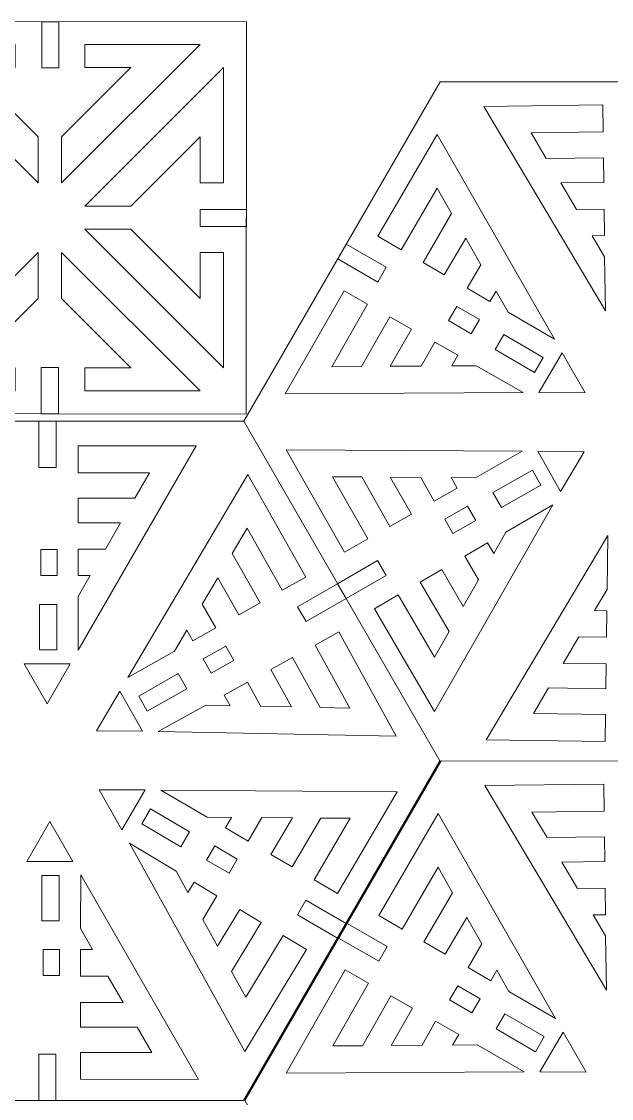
# Model space of a CAD drawing. Header units: inches. Extents: x -12.5 to 16.2, y -9.8 to 11.8.
# Drawn here: x -1.88 to 4.04, y 0.99 to 11.8 of the extents above; entities that cross this region are included whole.
import ezdxf

# ---------------------------------------------------------------- set-up
doc = ezdxf.new("R2010")
doc.units = ezdxf.units.IN
doc.header["$MEASUREMENT"] = 0
doc.layers.add('frame', color=7, linetype='Continuous')
doc.layers.add('Layer 1', color=7, linetype='Continuous')

msp = doc.modelspace()

# ---------------------------------------------------------------- linework, layer by layer
at = {"layer": 'frame', "color": 1, "lineweight": 9}
for points in [[(-1.705, 7.324), (-1.533, 7.324), (-1.533, 7.788), (-1.705, 7.788), (-1.705, 7.324)], [(-1.707, 0.967), (-1.535, 0.967), (-1.535, 1.431), (-1.707, 1.431), (-1.707, 0.967)]]:
    msp.add_lwpolyline(points, close=True, dxfattribs=at)
at = {"layer": 'frame', "color": 5, "lineweight": 9}
for points in [[(-1.686, 6.238), (-1.521, 6.238), (-1.521, 6.499), (-1.686, 6.499), (-1.686, 6.238)], [(-1.7, 5.493), (-1.526, 5.493), (-1.526, 5.949), (-1.7, 5.949), (-1.7, 5.493)], [(-1.676, 2.771), (-1.502, 2.771), (-1.502, 3.227), (-1.676, 3.227), (-1.676, 2.771)], [(-1.662, 2.22), (-1.497, 2.22), (-1.497, 2.481), (-1.662, 2.481), (-1.662, 2.22)]]:
    msp.add_lwpolyline(points, close=True, dxfattribs=at)
at = {"layer": 'frame', "color": 250, "lineweight": 9}
for points in [[(2.321, 11.198), (2.321, 11.198), (6.259, 11.196), (6.259, 11.196), (6.259, 11.196), (6.259, 11.196), (8.227, 7.785), (8.227, 7.785), (8.227, 7.785), (8.227, 7.785), (6.257, 4.375), (6.257, 4.375), (6.257, 4.375), (6.257, 4.375), (2.318, 4.376), (2.318, 4.376), (2.318, 4.376), (2.318, 4.376), (0.35, 7.788), (0.35, 7.788), (0.35, 7.788), (0.35, 7.788), (2.321, 11.198), (2.321, 11.198)], [(-3.588, 7.789), (-3.588, 7.789), (0.35, 7.788), (0.35, 7.788), (0.35, 7.788), (0.35, 7.788), (2.318, 4.376), (2.318, 4.376), (2.318, 4.376), (2.318, 4.376), (0.348, 0.966), (0.348, 0.966), (0.348, 0.966), (0.348, 0.966), (-3.59, 0.967), (-3.59, 0.967), (-3.59, 0.967), (-3.59, 0.967), (-5.558, 4.379), (-5.558, 4.379), (-5.558, 4.379), (-5.558, 4.379), (-3.588, 7.789), (-3.588, 7.789)], [(2.33, 4.376), (2.33, 4.376), (6.269, 4.375), (6.269, 4.375), (6.269, 4.375), (6.269, 4.375), (8.237, 0.964), (8.237, 0.964), (8.237, 0.964), (8.237, 0.964), (6.266, -2.447), (6.266, -2.447), (6.266, -2.447), (6.266, -2.447), (2.328, -2.445), (2.328, -2.445), (2.328, -2.445), (2.328, -2.445), (0.36, 0.966), (0.36, 0.966), (0.36, 0.966), (0.36, 0.966), (2.33, 4.376), (2.33, 4.376)]]:
    msp.add_open_spline(points, degree=3, knots=[0, 0, 0, 0, 0.142857, 0.142857, 0.142857, 0.142857, 0.285714, 0.285714, 0.285714, 0.285714, 0.428571, 0.428571, 0.428571, 0.428571, 0.571429, 0.571429, 0.571429, 0.571429, 0.714286, 0.714286, 0.714286, 0.714286, 1, 1, 1, 1], dxfattribs=at)
for points in [[(2.321, 11.198), (2.321, 11.198), (2.322, 11.195), (2.322, 11.195)], [(0.35, 7.788), (0.35, 7.788), (0.349, 7.786), (0.349, 7.786)], [(2.33, 4.376), (2.33, 4.376), (2.332, 4.373), (2.332, 4.373)]]:
    msp.add_open_spline(points, degree=3, dxfattribs=at)
at = {"layer": 'frame', "color": 5, "lineweight": 9}
for points in [[(2.759, 10.95), (2.759, 10.95), (3.953, 10.965), (3.953, 10.965)], [(2.759, 10.95), (2.759, 10.95), (3.978, 8.897), (3.978, 8.897)], [(3.956, 10.693), (3.956, 10.693), (3.953, 10.965), (3.953, 10.965)], [(2.292, 10.669), (2.292, 10.669), (1.695, 9.646), (1.695, 9.646)], [(2.292, 10.669), (2.292, 10.669), (3.467, 8.612), (3.467, 8.612)], [(3.959, 10.435), (3.959, 10.435), (3.384, 10.428), (3.384, 10.428)], [(3.962, 10.186), (3.962, 10.186), (3.959, 10.435), (3.959, 10.435)], [(3.962, 10.186), (3.962, 10.186), (3.531, 10.181), (3.531, 10.181)], [(3.531, 10.181), (3.531, 10.181), (3.689, 9.916), (3.689, 9.916)], [(2.149, 9.381), (2.149, 9.381), (2.436, 9.874), (2.436, 9.874)], [(3.965, 9.919), (3.965, 9.919), (3.689, 9.916), (3.689, 9.916)], [(3.969, 9.652), (3.969, 9.652), (3.965, 9.919), (3.965, 9.919)], [(1.928, 9.51), (1.928, 9.51), (1.695, 9.646), (1.695, 9.646)], [(3.969, 9.652), (3.969, 9.652), (3.846, 9.651), (3.846, 9.651)], [(3.846, 9.651), (3.846, 9.651), (3.971, 9.44), (3.971, 9.44)], [(2.362, 9.257), (2.362, 9.257), (2.578, 9.626), (2.578, 9.626)], [(2.578, 9.626), (2.578, 9.626), (2.729, 9.36), (2.729, 9.36)], [(3.978, 8.897), (3.978, 8.897), (3.971, 9.44), (3.971, 9.44)], [(2.362, 9.257), (2.362, 9.257), (2.149, 9.381), (2.149, 9.381)], [(2.591, 9.123), (2.591, 9.123), (2.729, 9.36), (2.729, 9.36)], [(0.766, 8.062), (0.766, 8.062), (1.357, 9.099), (1.357, 9.099)], [(1.593, 8.965), (1.593, 8.965), (1.357, 9.099), (1.357, 9.099)], [(2.819, 8.99), (2.819, 8.99), (2.591, 9.123), (2.591, 9.123)], [(2.819, 8.99), (2.819, 8.99), (2.881, 9.095), (2.881, 9.095)], [(2.881, 9.095), (2.881, 9.095), (3.002, 8.884), (3.002, 8.884)], [(3.467, 8.612), (3.467, 8.612), (3.002, 8.884), (3.002, 8.884)], [(1.817, 8.837), (1.817, 8.837), (1.533, 8.338), (1.533, 8.338)], [(2.034, 8.714), (2.034, 8.714), (1.817, 8.837), (1.817, 8.837)], [(2.034, 8.714), (2.034, 8.714), (1.82, 8.34), (1.82, 8.34)], [(2.266, 8.582), (2.266, 8.582), (2.129, 8.342), (2.129, 8.342)], [(2.497, 8.45), (2.497, 8.45), (2.266, 8.582), (2.266, 8.582)], [(2.497, 8.45), (2.497, 8.45), (2.437, 8.344), (2.437, 8.344)], [(3.312, 8.076), (3.312, 8.076), (3.545, 8.475), (3.545, 8.475)], [(3.545, 8.475), (3.545, 8.475), (3.774, 8.073), (3.774, 8.073)], [(1.82, 8.34), (1.82, 8.34), (2.129, 8.342), (2.129, 8.342)], [(2.437, 8.344), (2.437, 8.344), (2.682, 8.345), (2.682, 8.345)], [(3.154, 8.077), (3.154, 8.077), (2.682, 8.345), (2.682, 8.345)], [(0.766, 8.062), (0.766, 8.062), (3.154, 8.077), (3.154, 8.077)], [(3.312, 8.076), (3.312, 8.076), (3.774, 8.073), (3.774, 8.073)], [(-0.129, 7.542), (-0.129, 7.542), (-1.313, 7.54), (-1.313, 7.54)], [(-1.313, 7.27), (-1.313, 7.27), (-1.313, 7.54), (-1.313, 7.54)], [(-0.129, 7.542), (-0.129, 7.542), (-1.311, 5.489), (-1.311, 5.489)], [(0.774, 7.502), (0.774, 7.502), (3.143, 7.487), (3.143, 7.487)], [(0.774, 7.502), (0.774, 7.502), (1.36, 6.472), (1.36, 6.472)], [(3.143, 7.487), (3.143, 7.487), (2.675, 7.22), (2.675, 7.22)], [(3.301, 7.486), (3.301, 7.486), (3.764, 7.482), (3.764, 7.482)], [(3.529, 7.083), (3.529, 7.083), (3.301, 7.486), (3.301, 7.486)], [(3.529, 7.083), (3.529, 7.083), (3.764, 7.482), (3.764, 7.482)], [(0.39, 7.254), (0.39, 7.254), (-0.813, 5.213), (-0.813, 5.213)], [(0.39, 7.254), (0.39, 7.254), (0.973, 6.223), (0.973, 6.223)], [(1.817, 6.732), (1.817, 6.732), (1.535, 7.228), (1.535, 7.228)], [(1.82, 7.226), (1.82, 7.226), (2.126, 7.224), (2.126, 7.224)], [(2.032, 6.854), (2.032, 6.854), (1.82, 7.226), (1.82, 7.226)], [(2.262, 6.985), (2.262, 6.985), (2.126, 7.224), (2.126, 7.224)], [(2.431, 7.222), (2.431, 7.222), (2.675, 7.22), (2.675, 7.22)], [(2.492, 7.116), (2.492, 7.116), (2.431, 7.222), (2.431, 7.222)], [(2.492, 7.116), (2.492, 7.116), (2.262, 6.985), (2.262, 6.985)], [(-1.312, 6.768), (-1.312, 6.768), (-1.313, 7.015), (-1.313, 7.015)], [(-1.313, 7.015), (-1.313, 7.015), (-0.743, 7.015), (-0.743, 7.015)], [(2.265, 4.874), (2.265, 4.874), (3.45, 6.948), (3.45, 6.948)], [(3.45, 6.948), (3.45, 6.948), (2.981, 6.674), (2.981, 6.674)], [(2.032, 6.854), (2.032, 6.854), (1.817, 6.732), (1.817, 6.732)], [(-1.312, 6.768), (-1.312, 6.768), (-0.885, 6.768), (-0.885, 6.768)], [(-0.885, 6.768), (-0.885, 6.768), (-1.037, 6.503), (-1.037, 6.503)], [(1.595, 6.606), (1.595, 6.606), (1.36, 6.472), (1.36, 6.472)], [(2.783, 4.587), (2.783, 4.587), (4.002, 6.64), (4.002, 6.64)], [(2.859, 6.461), (2.859, 6.461), (2.981, 6.674), (2.981, 6.674)], [(4.002, 6.64), (4.002, 6.64), (3.995, 6.097), (3.995, 6.097)], [(-1.312, 6.238), (-1.312, 6.238), (-1.312, 6.503), (-1.312, 6.503)], [(-1.312, 6.503), (-1.312, 6.503), (-1.037, 6.503), (-1.037, 6.503)], [(2.797, 6.567), (2.797, 6.567), (2.567, 6.433), (2.567, 6.433)], [(2.797, 6.567), (2.797, 6.567), (2.859, 6.461), (2.859, 6.461)], [(0.515, 5.964), (0.515, 5.964), (0.234, 6.461), (0.234, 6.461)], [(2.567, 6.433), (2.567, 6.433), (2.706, 6.194), (2.706, 6.194)], [(2.336, 6.298), (2.336, 6.298), (2.121, 6.172), (2.121, 6.172)], [(2.336, 6.298), (2.336, 6.298), (2.553, 5.926), (2.553, 5.926)], [(-1.312, 6.238), (-1.312, 6.238), (-1.19, 6.238), (-1.19, 6.238)], [(-1.19, 6.238), (-1.19, 6.238), (-1.311, 6.027), (-1.311, 6.027)], [(0.09, 6.215), (0.09, 6.215), (-0.066, 5.951), (-0.066, 5.951)], [(0.3, 5.843), (0.3, 5.843), (0.09, 6.215), (0.09, 6.215)], [(0.737, 6.09), (0.737, 6.09), (0.973, 6.223), (0.973, 6.223)], [(2.121, 6.172), (2.121, 6.172), (2.411, 5.676), (2.411, 5.676)], [(2.553, 5.926), (2.553, 5.926), (2.706, 6.194), (2.706, 6.194)], [(3.87, 5.886), (3.87, 5.886), (3.995, 6.097), (3.995, 6.097)], [(-1.311, 5.489), (-1.311, 5.489), (-1.311, 6.027), (-1.311, 6.027)], [(0.069, 5.712), (0.069, 5.712), (-0.066, 5.951), (-0.066, 5.951)], [(0.3, 5.843), (0.3, 5.843), (0.515, 5.964), (0.515, 5.964)], [(1.899, 6.043), (1.899, 6.043), (1.663, 5.905), (1.663, 5.905)], [(2.265, 4.874), (2.265, 4.874), (1.663, 5.905), (1.663, 5.905)], [(3.993, 5.885), (3.993, 5.885), (3.87, 5.886), (3.87, 5.886)], [(3.993, 5.885), (3.993, 5.885), (3.99, 5.618), (3.99, 5.618)], [(-0.221, 5.688), (-0.221, 5.688), (-0.345, 5.478), (-0.345, 5.478)], [(-0.161, 5.582), (-0.161, 5.582), (-0.221, 5.688), (-0.221, 5.688)], [(-0.161, 5.582), (-0.161, 5.582), (0.069, 5.712), (0.069, 5.712)], [(1.065, 5.54), (1.065, 5.54), (1.303, 5.672), (1.303, 5.672)], [(1.88, 4.626), (1.88, 4.626), (1.303, 5.672), (1.303, 5.672)], [(3.555, 5.356), (3.555, 5.356), (3.713, 5.621), (3.713, 5.621)], [(3.99, 5.618), (3.99, 5.618), (3.713, 5.621), (3.713, 5.621)], [(-0.813, 5.213), (-0.813, 5.213), (-0.345, 5.478), (-0.345, 5.478)], [(0.621, 5.296), (0.621, 5.296), (0.839, 5.416), (0.839, 5.416)], [(0.839, 5.416), (0.839, 5.416), (1.117, 4.913), (1.117, 4.913)], [(-1.852, 5.352), (-1.852, 5.352), (-1.621, 4.951), (-1.621, 4.951)], [(-1.852, 5.352), (-1.852, 5.352), (-1.39, 5.352), (-1.39, 5.352)], [(-1.39, 5.352), (-1.39, 5.352), (-1.621, 4.951), (-1.621, 4.951)], [(3.986, 5.351), (3.986, 5.351), (3.555, 5.356), (3.555, 5.356)], [(3.986, 5.351), (3.986, 5.351), (3.983, 5.102), (3.983, 5.102)], [(0.621, 5.296), (0.621, 5.296), (0.829, 4.918), (0.829, 4.918)], [(0.154, 5.038), (0.154, 5.038), (0.387, 5.167), (0.387, 5.167)], [(0.387, 5.167), (0.387, 5.167), (0.521, 4.924), (0.521, 4.924)], [(3.983, 5.102), (3.983, 5.102), (3.409, 5.109), (3.409, 5.109)], [(-0.894, 5.077), (-0.894, 5.077), (-1.128, 4.678), (-1.128, 4.678)], [(-0.665, 4.675), (-0.665, 4.675), (-0.894, 5.077), (-0.894, 5.077)], [(0.154, 5.038), (0.154, 5.038), (0.213, 4.931), (0.213, 4.931)], [(-0.508, 4.673), (-0.508, 4.673), (-0.032, 4.935), (-0.032, 4.935)], [(0.213, 4.931), (0.213, 4.931), (-0.032, 4.935), (-0.032, 4.935)], [(0.829, 4.918), (0.829, 4.918), (0.521, 4.924), (0.521, 4.924)], [(3.98, 4.844), (3.98, 4.844), (3.977, 4.572), (3.977, 4.572)], [(-0.665, 4.675), (-0.665, 4.675), (-1.128, 4.678), (-1.128, 4.678)], [(1.88, 4.626), (1.88, 4.626), (-0.508, 4.673), (-0.508, 4.673)], [(2.783, 4.587), (2.783, 4.587), (3.977, 4.572), (3.977, 4.572)], [(2.768, 4.129), (2.768, 4.129), (3.962, 4.143), (3.962, 4.143)], [(2.768, 4.129), (2.768, 4.129), (3.988, 2.075), (3.988, 2.075)], [(3.966, 3.871), (3.966, 3.871), (3.962, 4.143), (3.962, 4.143)], [(-0.872, 3.685), (-0.872, 3.685), (-1.101, 4.087), (-1.101, 4.087)], [(-0.639, 4.085), (-0.639, 4.085), (-1.101, 4.087), (-1.101, 4.087)], [(-0.872, 3.685), (-0.872, 3.685), (-0.639, 4.085), (-0.639, 4.085)], [(1.888, 4.066), (1.888, 4.066), (-0.481, 4.084), (-0.481, 4.084)], [(-0.481, 4.084), (-0.481, 4.084), (-0.016, 3.811), (-0.016, 3.811)], [(1.888, 4.066), (1.888, 4.066), (1.289, 3.045), (1.289, 3.045)], [(0.227, 3.809), (0.227, 3.809), (-0.016, 3.811), (-0.016, 3.811)], [(0.166, 3.704), (0.166, 3.704), (0.227, 3.809), (0.227, 3.809)], [(0.394, 3.57), (0.394, 3.57), (0.533, 3.807), (0.533, 3.807)], [(0.839, 3.805), (0.839, 3.805), (0.533, 3.807), (0.533, 3.807)], [(0.622, 3.436), (0.622, 3.436), (0.839, 3.805), (0.839, 3.805)], [(0.835, 3.311), (0.835, 3.311), (1.124, 3.803), (1.124, 3.803)], [(2.301, 3.848), (2.301, 3.848), (1.704, 2.825), (1.704, 2.825)], [(2.301, 3.848), (2.301, 3.848), (3.477, 1.791), (3.477, 1.791)], [(-1.828, 3.367), (-1.828, 3.367), (-1.597, 3.768), (-1.597, 3.768)], [(-1.365, 3.367), (-1.365, 3.367), (-1.597, 3.768), (-1.597, 3.768)], [(0.166, 3.704), (0.166, 3.704), (0.394, 3.57), (0.394, 3.57)], [(3.969, 3.614), (3.969, 3.614), (3.394, 3.607), (3.394, 3.607)], [(3.972, 3.365), (3.972, 3.365), (3.969, 3.614), (3.969, 3.614)], [(0.362, 1.459), (0.362, 1.459), (-0.795, 3.549), (-0.795, 3.549)], [(-0.795, 3.549), (-0.795, 3.549), (-0.329, 3.269), (-0.329, 3.269)], [(-1.828, 3.367), (-1.828, 3.367), (-1.365, 3.367), (-1.365, 3.367)], [(0.622, 3.436), (0.622, 3.436), (0.835, 3.311), (0.835, 3.311)], [(3.972, 3.365), (3.972, 3.365), (3.541, 3.359), (3.541, 3.359)], [(3.541, 3.359), (3.541, 3.359), (3.698, 3.094), (3.698, 3.094)], [(-0.21, 3.054), (-0.21, 3.054), (-0.329, 3.269), (-0.329, 3.269)], [(-1.286, 3.231), (-1.286, 3.231), (-1.287, 2.692), (-1.287, 2.692)], [(-0.105, 1.177), (-0.105, 1.177), (-1.286, 3.231), (-1.286, 3.231)], [(-0.147, 3.159), (-0.147, 3.159), (-0.21, 3.054), (-0.21, 3.054)], [(-0.147, 3.159), (-0.147, 3.159), (0.081, 3.022), (0.081, 3.022)], [(1.056, 3.182), (1.056, 3.182), (1.289, 3.045), (1.289, 3.045)], [(2.158, 2.56), (2.158, 2.56), (2.446, 3.052), (2.446, 3.052)], [(3.975, 3.097), (3.975, 3.097), (3.698, 3.094), (3.698, 3.094)], [(3.978, 2.831), (3.978, 2.831), (3.975, 3.097), (3.975, 3.097)], [(0.081, 3.022), (0.081, 3.022), (-0.061, 2.784), (-0.061, 2.784)], [(0.31, 2.884), (0.31, 2.884), (0.088, 2.515), (0.088, 2.515)], [(0.31, 2.884), (0.31, 2.884), (0.524, 2.755), (0.524, 2.755)], [(1.938, 2.688), (1.938, 2.688), (1.704, 2.825), (1.704, 2.825)], [(3.978, 2.831), (3.978, 2.831), (3.856, 2.829), (3.856, 2.829)], [(3.856, 2.829), (3.856, 2.829), (3.981, 2.618), (3.981, 2.618)], [(0.088, 2.515), (0.088, 2.515), (-0.061, 2.784), (-0.061, 2.784)], [(0.524, 2.755), (0.524, 2.755), (0.227, 2.263), (0.227, 2.263)], [(2.372, 2.435), (2.372, 2.435), (2.587, 2.804), (2.587, 2.804)], [(2.587, 2.804), (2.587, 2.804), (2.739, 2.539), (2.739, 2.539)], [(-1.166, 2.481), (-1.166, 2.481), (-1.287, 2.692), (-1.287, 2.692)], [(0.744, 2.623), (0.744, 2.623), (0.978, 2.482), (0.978, 2.482)], [(3.988, 2.075), (3.988, 2.075), (3.981, 2.618), (3.981, 2.618)], [(2.372, 2.435), (2.372, 2.435), (2.158, 2.56), (2.158, 2.56)], [(2.601, 2.302), (2.601, 2.302), (2.739, 2.539), (2.739, 2.539)], [(-1.287, 2.481), (-1.287, 2.481), (-1.288, 2.216), (-1.288, 2.216)], [(-1.287, 2.481), (-1.287, 2.481), (-1.166, 2.481), (-1.166, 2.481)], [(0.362, 1.459), (0.362, 1.459), (0.978, 2.482), (0.978, 2.482)], [(0.776, 1.24), (0.776, 1.24), (1.366, 2.278), (1.366, 2.278)], [(1.603, 2.143), (1.603, 2.143), (1.366, 2.278), (1.366, 2.278)], [(2.829, 2.168), (2.829, 2.168), (2.601, 2.302), (2.601, 2.302)], [(2.829, 2.168), (2.829, 2.168), (2.89, 2.274), (2.89, 2.274)], [(2.89, 2.274), (2.89, 2.274), (3.011, 2.062), (3.011, 2.062)], [(-1.288, 2.216), (-1.288, 2.216), (-1.013, 2.216), (-1.013, 2.216)], [(-0.861, 1.951), (-0.861, 1.951), (-1.013, 2.216), (-1.013, 2.216)], [(3.477, 1.791), (3.477, 1.791), (3.011, 2.062), (3.011, 2.062)], [(-1.288, 1.951), (-1.288, 1.951), (-1.289, 1.704), (-1.289, 1.704)], [(-1.288, 1.951), (-1.288, 1.951), (-0.861, 1.951), (-0.861, 1.951)], [(1.827, 2.016), (1.827, 2.016), (1.542, 1.516), (1.542, 1.516)], [(2.043, 1.893), (2.043, 1.893), (1.827, 2.016), (1.827, 2.016)], [(2.043, 1.893), (2.043, 1.893), (1.83, 1.518), (1.83, 1.518)], [(2.275, 1.761), (2.275, 1.761), (2.139, 1.52), (2.139, 1.52)], [(2.507, 1.629), (2.507, 1.629), (2.275, 1.761), (2.275, 1.761)], [(-1.289, 1.704), (-1.289, 1.704), (-0.718, 1.704), (-0.718, 1.704)], [(2.507, 1.629), (2.507, 1.629), (2.446, 1.522), (2.446, 1.522)], [(3.321, 1.254), (3.321, 1.254), (3.555, 1.653), (3.555, 1.653)], [(3.555, 1.653), (3.555, 1.653), (3.784, 1.251), (3.784, 1.251)], [(1.83, 1.518), (1.83, 1.518), (2.139, 1.52), (2.139, 1.52)], [(2.446, 1.522), (2.446, 1.522), (2.692, 1.524), (2.692, 1.524)], [(3.164, 1.255), (3.164, 1.255), (2.692, 1.524), (2.692, 1.524)], [(-1.289, 1.449), (-1.289, 1.449), (-1.289, 1.179), (-1.289, 1.179)], [(0.776, 1.24), (0.776, 1.24), (3.164, 1.255), (3.164, 1.255)], [(3.321, 1.254), (3.321, 1.254), (3.784, 1.251), (3.784, 1.251)], [(-0.105, 1.177), (-0.105, 1.177), (-1.289, 1.179), (-1.289, 1.179)]]:
    msp.add_open_spline(points, degree=3, dxfattribs=at)
for points, knots in [([(3.956, 10.693), (3.956, 10.693), (3.233, 10.684), (3.233, 10.684), (3.233, 10.684), (3.233, 10.684), (3.384, 10.428), (3.384, 10.428)], [0, 0, 0, 0, 0.333333, 0.333333, 0.333333, 0.333333, 1, 1, 1, 1]), ([(1.928, 9.51), (1.928, 9.51), (2.29, 10.13), (2.29, 10.13), (2.29, 10.13), (2.29, 10.13), (2.436, 9.874), (2.436, 9.874)], [0, 0, 0, 0, 0.333333, 0.333333, 0.333333, 0.333333, 1, 1, 1, 1]), ([(1.593, 8.965), (1.593, 8.965), (1.235, 8.336), (1.235, 8.336), (1.235, 8.336), (1.235, 8.336), (1.533, 8.338), (1.533, 8.338)], [0, 0, 0, 0, 0.333333, 0.333333, 0.333333, 0.333333, 1, 1, 1, 1]), ([(2.631, 8.667), (2.631, 8.667), (2.714, 8.809), (2.714, 8.809), (2.714, 8.809), (2.714, 8.809), (2.488, 8.941), (2.488, 8.941), (2.488, 8.941), (2.488, 8.941), (2.405, 8.799), (2.405, 8.799), (2.405, 8.799), (2.405, 8.799), (2.631, 8.667), (2.631, 8.667)], [0, 0, 0, 0, 0.2, 0.2, 0.2, 0.2, 0.4, 0.4, 0.4, 0.4, 0.6, 0.6, 0.6, 0.6, 1, 1, 1, 1]), ([(3.267, 8.278), (3.267, 8.278), (3.355, 8.428), (3.355, 8.428), (3.355, 8.428), (3.355, 8.428), (2.961, 8.659), (2.961, 8.659), (2.961, 8.659), (2.961, 8.659), (2.873, 8.508), (2.873, 8.508), (2.873, 8.508), (2.873, 8.508), (3.267, 8.278), (3.267, 8.278)], [0, 0, 0, 0, 0.2, 0.2, 0.2, 0.2, 0.4, 0.4, 0.4, 0.4, 0.6, 0.6, 0.6, 0.6, 1, 1, 1, 1]), ([(-1.313, 7.27), (-1.313, 7.27), (-0.595, 7.271), (-0.595, 7.271), (-0.595, 7.271), (-0.595, 7.271), (-0.743, 7.015), (-0.743, 7.015)], [0, 0, 0, 0, 0.333333, 0.333333, 0.333333, 0.333333, 1, 1, 1, 1]), ([(3.332, 7.146), (3.332, 7.146), (3.246, 7.297), (3.246, 7.297), (3.246, 7.297), (3.246, 7.297), (2.849, 7.072), (2.849, 7.072), (2.849, 7.072), (2.849, 7.072), (2.935, 6.921), (2.935, 6.921), (2.935, 6.921), (2.935, 6.921), (3.332, 7.146), (3.332, 7.146)], [0, 0, 0, 0, 0.2, 0.2, 0.2, 0.2, 0.4, 0.4, 0.4, 0.4, 0.6, 0.6, 0.6, 0.6, 1, 1, 1, 1]), ([(1.595, 6.606), (1.595, 6.606), (1.24, 7.229), (1.24, 7.229), (1.24, 7.229), (1.24, 7.229), (1.535, 7.228), (1.535, 7.228)], [0, 0, 0, 0, 0.333333, 0.333333, 0.333333, 0.333333, 1, 1, 1, 1]), ([(2.677, 6.791), (2.677, 6.791), (2.595, 6.934), (2.595, 6.934), (2.595, 6.934), (2.595, 6.934), (2.368, 6.805), (2.368, 6.805), (2.368, 6.805), (2.368, 6.805), (2.449, 6.662), (2.449, 6.662), (2.449, 6.662), (2.449, 6.662), (2.677, 6.791), (2.677, 6.791)], [0, 0, 0, 0, 0.2, 0.2, 0.2, 0.2, 0.4, 0.4, 0.4, 0.4, 0.6, 0.6, 0.6, 0.6, 1, 1, 1, 1]), ([(0.737, 6.09), (0.737, 6.09), (0.384, 6.715), (0.384, 6.715), (0.384, 6.715), (0.384, 6.715), (0.234, 6.461), (0.234, 6.461)], [0, 0, 0, 0, 0.333333, 0.333333, 0.333333, 0.333333, 1, 1, 1, 1]), ([(1.899, 6.043), (1.899, 6.043), (2.263, 5.418), (2.263, 5.418), (2.263, 5.418), (2.263, 5.418), (2.411, 5.676), (2.411, 5.676)], [0, 0, 0, 0, 0.333333, 0.333333, 0.333333, 0.333333, 1, 1, 1, 1]), ([(0.023, 5.257), (0.023, 5.257), (-0.058, 5.4), (-0.058, 5.4), (-0.058, 5.4), (-0.058, 5.4), (0.169, 5.528), (0.169, 5.528), (0.169, 5.528), (0.169, 5.528), (0.251, 5.385), (0.251, 5.385), (0.251, 5.385), (0.251, 5.385), (0.023, 5.257), (0.023, 5.257)], [0, 0, 0, 0, 0.2, 0.2, 0.2, 0.2, 0.4, 0.4, 0.4, 0.4, 0.6, 0.6, 0.6, 0.6, 1, 1, 1, 1]), ([(1.065, 5.54), (1.065, 5.54), (1.414, 4.907), (1.414, 4.907), (1.414, 4.907), (1.414, 4.907), (1.117, 4.913), (1.117, 4.913)], [0, 0, 0, 0, 0.333333, 0.333333, 0.333333, 0.333333, 1, 1, 1, 1]), ([(-0.618, 4.876), (-0.618, 4.876), (-0.704, 5.028), (-0.704, 5.028), (-0.704, 5.028), (-0.704, 5.028), (-0.307, 5.253), (-0.307, 5.253), (-0.307, 5.253), (-0.307, 5.253), (-0.221, 5.101), (-0.221, 5.101), (-0.221, 5.101), (-0.221, 5.101), (-0.618, 4.876), (-0.618, 4.876)], [0, 0, 0, 0, 0.2, 0.2, 0.2, 0.2, 0.4, 0.4, 0.4, 0.4, 0.6, 0.6, 0.6, 0.6, 1, 1, 1, 1]), ([(3.98, 4.844), (3.98, 4.844), (3.257, 4.853), (3.257, 4.853), (3.257, 4.853), (3.257, 4.853), (3.409, 5.109), (3.409, 5.109)], [0, 0, 0, 0, 0.333333, 0.333333, 0.333333, 0.333333, 1, 1, 1, 1]), ([(-0.674, 3.745), (-0.674, 3.745), (-0.586, 3.895), (-0.586, 3.895), (-0.586, 3.895), (-0.586, 3.895), (-0.193, 3.665), (-0.193, 3.665), (-0.193, 3.665), (-0.193, 3.665), (-0.281, 3.515), (-0.281, 3.515), (-0.281, 3.515), (-0.281, 3.515), (-0.674, 3.745), (-0.674, 3.745)], [0, 0, 0, 0, 0.2, 0.2, 0.2, 0.2, 0.4, 0.4, 0.4, 0.4, 0.6, 0.6, 0.6, 0.6, 1, 1, 1, 1]), ([(1.056, 3.182), (1.056, 3.182), (1.419, 3.8), (1.419, 3.8), (1.419, 3.8), (1.419, 3.8), (1.124, 3.803), (1.124, 3.803)], [0, 0, 0, 0, 0.333333, 0.333333, 0.333333, 0.333333, 1, 1, 1, 1]), ([(3.966, 3.871), (3.966, 3.871), (3.242, 3.862), (3.242, 3.862), (3.242, 3.862), (3.242, 3.862), (3.394, 3.607), (3.394, 3.607)], [0, 0, 0, 0, 0.333333, 0.333333, 0.333333, 0.333333, 1, 1, 1, 1]), ([(-0.024, 3.381), (-0.024, 3.381), (0.059, 3.523), (0.059, 3.523), (0.059, 3.523), (0.059, 3.523), (0.285, 3.391), (0.285, 3.391), (0.285, 3.391), (0.285, 3.391), (0.202, 3.249), (0.202, 3.249), (0.202, 3.249), (0.202, 3.249), (-0.024, 3.381), (-0.024, 3.381)], [0, 0, 0, 0, 0.2, 0.2, 0.2, 0.2, 0.4, 0.4, 0.4, 0.4, 0.6, 0.6, 0.6, 0.6, 1, 1, 1, 1]), ([(1.938, 2.688), (1.938, 2.688), (2.299, 3.308), (2.299, 3.308), (2.299, 3.308), (2.299, 3.308), (2.446, 3.052), (2.446, 3.052)], [0, 0, 0, 0, 0.333333, 0.333333, 0.333333, 0.333333, 1, 1, 1, 1]), ([(0.744, 2.623), (0.744, 2.623), (0.371, 2.003), (0.371, 2.003), (0.371, 2.003), (0.371, 2.003), (0.227, 2.263), (0.227, 2.263)], [0, 0, 0, 0, 0.333333, 0.333333, 0.333333, 0.333333, 1, 1, 1, 1]), ([(1.603, 2.143), (1.603, 2.143), (1.245, 1.514), (1.245, 1.514), (1.245, 1.514), (1.245, 1.514), (1.542, 1.516), (1.542, 1.516)], [0, 0, 0, 0, 0.333333, 0.333333, 0.333333, 0.333333, 1, 1, 1, 1]), ([(2.64, 1.845), (2.64, 1.845), (2.723, 1.987), (2.723, 1.987), (2.723, 1.987), (2.723, 1.987), (2.498, 2.119), (2.498, 2.119), (2.498, 2.119), (2.498, 2.119), (2.415, 1.977), (2.415, 1.977), (2.415, 1.977), (2.415, 1.977), (2.64, 1.845), (2.64, 1.845)], [0, 0, 0, 0, 0.2, 0.2, 0.2, 0.2, 0.4, 0.4, 0.4, 0.4, 0.6, 0.6, 0.6, 0.6, 1, 1, 1, 1]), ([(3.276, 1.456), (3.276, 1.456), (3.364, 1.607), (3.364, 1.607), (3.364, 1.607), (3.364, 1.607), (2.971, 1.837), (2.971, 1.837), (2.971, 1.837), (2.971, 1.837), (2.883, 1.687), (2.883, 1.687), (2.883, 1.687), (2.883, 1.687), (3.276, 1.456), (3.276, 1.456)], [0, 0, 0, 0, 0.2, 0.2, 0.2, 0.2, 0.4, 0.4, 0.4, 0.4, 0.6, 0.6, 0.6, 0.6, 1, 1, 1, 1]), ([(-1.289, 1.449), (-1.289, 1.449), (-0.571, 1.448), (-0.571, 1.448), (-0.571, 1.448), (-0.571, 1.448), (-0.718, 1.704), (-0.718, 1.704)], [0, 0, 0, 0, 0.333333, 0.333333, 0.333333, 0.333333, 1, 1, 1, 1])]:
    msp.add_open_spline(points, degree=3, knots=knots, dxfattribs=at)
at = {"layer": 'frame', "color": 1, "lineweight": 9}
for points in [[(1.78, 9.335), (1.78, 9.335), (1.694, 9.186), (1.694, 9.186), (1.694, 9.186), (1.694, 9.186), (1.293, 9.418), (1.293, 9.418), (1.293, 9.418), (1.293, 9.418), (1.378, 9.567), (1.378, 9.567), (1.378, 9.567), (1.378, 9.567), (1.78, 9.335), (1.78, 9.335)], [(1.693, 6.388), (1.693, 6.388), (1.779, 6.24), (1.779, 6.24), (1.779, 6.24), (1.779, 6.24), (1.377, 6.007), (1.377, 6.007), (1.377, 6.007), (1.377, 6.007), (1.291, 6.156), (1.291, 6.156), (1.291, 6.156), (1.291, 6.156), (1.693, 6.388), (1.693, 6.388)], [(1.291, 6.156), (1.291, 6.156), (1.377, 6.007), (1.377, 6.007), (1.377, 6.007), (1.377, 6.007), (0.975, 5.775), (0.975, 5.775), (0.975, 5.775), (0.975, 5.775), (0.889, 5.924), (0.889, 5.924), (0.889, 5.924), (0.889, 5.924), (1.291, 6.156), (1.291, 6.156)], [(1.376, 2.745), (1.376, 2.745), (1.29, 2.597), (1.29, 2.597), (1.29, 2.597), (1.29, 2.597), (0.888, 2.829), (0.888, 2.829), (0.888, 2.829), (0.888, 2.829), (0.974, 2.978), (0.974, 2.978), (0.974, 2.978), (0.974, 2.978), (1.376, 2.745), (1.376, 2.745)], [(1.79, 2.513), (1.79, 2.513), (1.704, 2.365), (1.704, 2.365), (1.704, 2.365), (1.704, 2.365), (1.302, 2.597), (1.302, 2.597), (1.302, 2.597), (1.302, 2.597), (1.388, 2.745), (1.388, 2.745), (1.388, 2.745), (1.388, 2.745), (1.79, 2.513), (1.79, 2.513)]]:
    msp.add_open_spline(points, degree=3, knots=[0, 0, 0, 0, 0.2, 0.2, 0.2, 0.2, 0.4, 0.4, 0.4, 0.4, 0.6, 0.6, 0.6, 0.6, 1, 1, 1, 1], dxfattribs=at)
at = {"layer": 'Layer 1', "color": 250, "lineweight": 9}
msp.add_open_spline([(0.374, 7.86), (0.374, 7.86), (-3.564, 7.864), (-3.564, 7.864), (-3.564, 7.864), (-3.564, 7.864), (-3.56, 11.802), (-3.56, 11.802), (-3.56, 11.802), (-3.56, 11.802), (0.378, 11.798), (0.378, 11.798), (0.378, 11.798), (0.378, 11.798), (0.374, 7.86), (0.374, 7.86)], degree=3, knots=[0, 0, 0, 0, 0.2, 0.2, 0.2, 0.2, 0.4, 0.4, 0.4, 0.4, 0.6, 0.6, 0.6, 0.6, 1, 1, 1, 1], dxfattribs=at)
at = {"layer": 'Layer 1', "color": 1, "lineweight": 9}
for points in [[(-1.505, 11.336), (-1.505, 11.336), (-1.677, 11.336), (-1.677, 11.336), (-1.677, 11.336), (-1.677, 11.336), (-1.677, 11.8), (-1.677, 11.8), (-1.677, 11.8), (-1.677, 11.8), (-1.505, 11.8), (-1.505, 11.8), (-1.505, 11.8), (-1.505, 11.8), (-1.505, 11.336), (-1.505, 11.336)], [(-0.088, 9.743), (-0.088, 9.743), (-0.088, 9.915), (-0.088, 9.915), (-0.088, 9.915), (-0.088, 9.915), (0.376, 9.915), (0.376, 9.915), (0.376, 9.915), (0.376, 9.915), (0.376, 9.743), (0.376, 9.743), (0.376, 9.743), (0.376, 9.743), (-0.088, 9.743), (-0.088, 9.743)], [(-1.509, 7.862), (-1.509, 7.862), (-1.681, 7.862), (-1.681, 7.862), (-1.681, 7.862), (-1.681, 7.862), (-1.681, 8.326), (-1.681, 8.326), (-1.681, 8.326), (-1.681, 8.326), (-1.509, 8.326), (-1.509, 8.326), (-1.509, 8.326), (-1.509, 8.326), (-1.509, 7.862), (-1.509, 7.862)]]:
    msp.add_open_spline(points, degree=3, knots=[0, 0, 0, 0, 0.2, 0.2, 0.2, 0.2, 0.4, 0.4, 0.4, 0.4, 0.6, 0.6, 0.6, 0.6, 1, 1, 1, 1], dxfattribs=at)
at = {"layer": 'Layer 1', "color": 5, "lineweight": 9}
for points in [[(-1.943, 11.573), (-1.943, 11.573), (-3.103, 11.573), (-3.103, 11.573), (-3.103, 11.573), (-3.103, 11.573), (-1.711, 10.181), (-1.711, 10.181), (-1.711, 10.181), (-1.711, 10.181), (-1.711, 10.645), (-1.711, 10.645), (-1.711, 10.645), (-1.711, 10.645), (-2.407, 11.341), (-2.407, 11.341), (-2.407, 11.341), (-2.407, 11.341), (-1.943, 11.341), (-1.943, 11.341), (-1.943, 11.341), (-1.943, 11.341), (-1.943, 11.573), (-1.943, 11.573)], [(-1.246, 11.573), (-1.246, 11.573), (-0.086, 11.573), (-0.086, 11.573), (-0.086, 11.573), (-0.086, 11.573), (-1.479, 10.181), (-1.479, 10.181), (-1.479, 10.181), (-1.479, 10.181), (-1.479, 10.645), (-1.479, 10.645), (-1.479, 10.645), (-1.479, 10.645), (-0.782, 11.341), (-0.782, 11.341), (-0.782, 11.341), (-0.782, 11.341), (-1.246, 11.341), (-1.246, 11.341), (-1.246, 11.341), (-1.246, 11.341), (-1.246, 11.573), (-1.246, 11.573)], [(0.146, 10.181), (0.146, 10.181), (0.146, 11.341), (0.146, 11.341), (0.146, 11.341), (0.146, 11.341), (-1.246, 9.949), (-1.246, 9.949), (-1.246, 9.949), (-1.246, 9.949), (-0.782, 9.949), (-0.782, 9.949), (-0.782, 9.949), (-0.782, 9.949), (-0.086, 10.645), (-0.086, 10.645), (-0.086, 10.645), (-0.086, 10.645), (-0.086, 10.181), (-0.086, 10.181), (-0.086, 10.181), (-0.086, 10.181), (0.146, 10.181), (0.146, 10.181)], [(0.146, 9.484), (0.146, 9.484), (0.146, 8.324), (0.146, 8.324), (0.146, 8.324), (0.146, 8.324), (-1.246, 9.716), (-1.246, 9.716), (-1.246, 9.716), (-1.246, 9.716), (-0.782, 9.716), (-0.782, 9.716), (-0.782, 9.716), (-0.782, 9.716), (-0.086, 9.02), (-0.086, 9.02), (-0.086, 9.02), (-0.086, 9.02), (-0.086, 9.484), (-0.086, 9.484), (-0.086, 9.484), (-0.086, 9.484), (0.146, 9.484), (0.146, 9.484)], [(-1.943, 8.092), (-1.943, 8.092), (-3.103, 8.092), (-3.103, 8.092), (-3.103, 8.092), (-3.103, 8.092), (-1.711, 9.484), (-1.711, 9.484), (-1.711, 9.484), (-1.711, 9.484), (-1.711, 9.02), (-1.711, 9.02), (-1.711, 9.02), (-1.711, 9.02), (-2.407, 8.324), (-2.407, 8.324), (-2.407, 8.324), (-2.407, 8.324), (-1.943, 8.324), (-1.943, 8.324), (-1.943, 8.324), (-1.943, 8.324), (-1.943, 8.092), (-1.943, 8.092)], [(-1.246, 8.092), (-1.246, 8.092), (-0.086, 8.092), (-0.086, 8.092), (-0.086, 8.092), (-0.086, 8.092), (-1.479, 9.484), (-1.479, 9.484), (-1.479, 9.484), (-1.479, 9.484), (-1.479, 9.02), (-1.479, 9.02), (-1.479, 9.02), (-1.479, 9.02), (-0.782, 8.324), (-0.782, 8.324), (-0.782, 8.324), (-0.782, 8.324), (-1.246, 8.324), (-1.246, 8.324), (-1.246, 8.324), (-1.246, 8.324), (-1.246, 8.092), (-1.246, 8.092)]]:
    msp.add_open_spline(points, degree=3, knots=[0, 0, 0, 0, 0.142857, 0.142857, 0.142857, 0.142857, 0.285714, 0.285714, 0.285714, 0.285714, 0.428571, 0.428571, 0.428571, 0.428571, 0.571429, 0.571429, 0.571429, 0.571429, 0.714286, 0.714286, 0.714286, 0.714286, 1, 1, 1, 1], dxfattribs=at)

doc.saveas('drawing.dxf')
